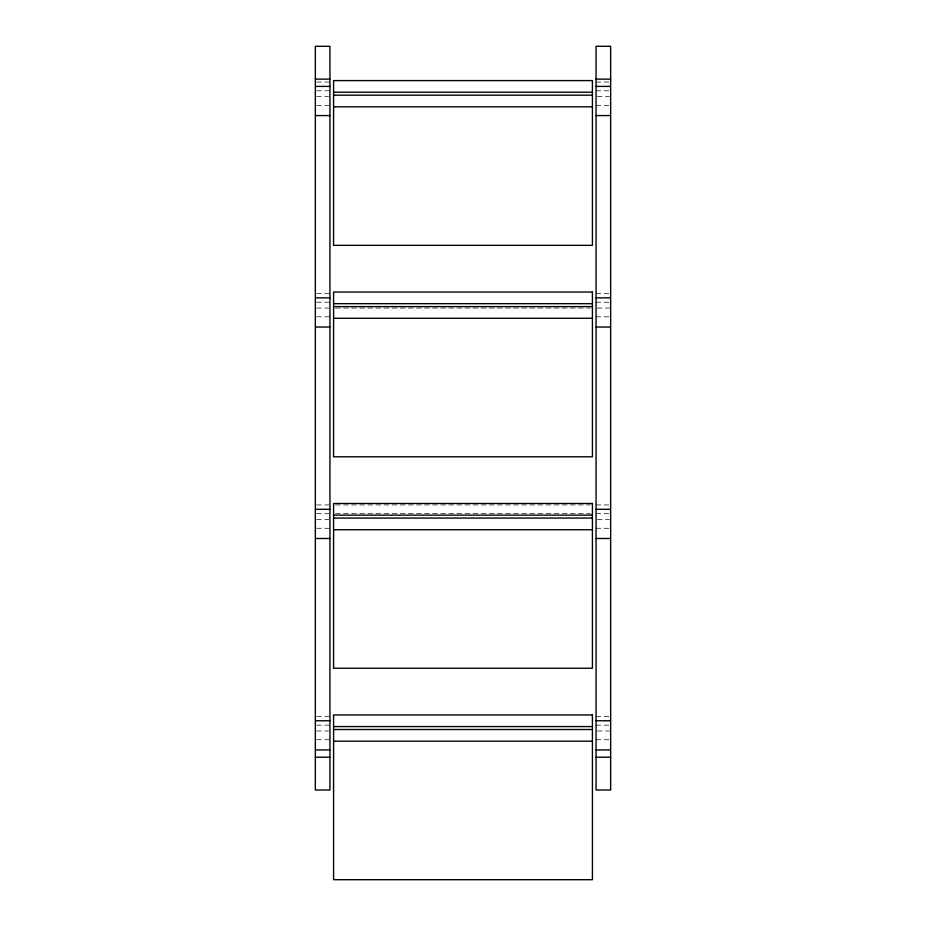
<?xml version="1.0" encoding="UTF-8"?>
<svg xmlns="http://www.w3.org/2000/svg" width="926" height="926" viewBox="0 0 926 926"><rect width="100%" height="100%" fill="white"/><g stroke="black" fill="none" stroke-linecap="round" stroke-linejoin="round"><path stroke-width="0.69" stroke-dasharray="4.63 3.47" d="M316.669 82.032L329.934 82.032M596.066 82.032L609.331 82.032M316.669 90.783L329.934 90.783M596.066 90.783L609.331 90.783M316.669 96.617L328.603 96.617M597.397 96.617L609.331 96.617M316.669 105.356L329.934 105.356M596.066 105.356L609.331 105.356M316.669 293.484L329.934 293.484M596.066 293.484L609.331 293.484M316.669 302.235L329.934 302.235M596.066 302.235L609.331 302.235M316.669 308.069L328.603 308.069M335.525 308.069L590.475 308.069M597.397 308.069L609.331 308.069M316.669 316.819L329.934 316.819M596.066 316.819L609.331 316.819M316.669 504.936L329.934 504.936M335.525 504.936L590.475 504.936M596.066 504.936L609.331 504.936M316.669 513.687L329.934 513.687M335.525 513.687L590.475 513.687M596.066 513.687L609.331 513.687M316.669 519.521L328.603 519.521M597.397 519.521L609.331 519.521M316.669 528.271L329.934 528.271M596.066 528.271L609.331 528.271M316.669 716.388L329.934 716.388M596.066 716.388L609.331 716.388M316.669 725.139L329.934 725.139M596.066 725.139L609.331 725.139M316.669 730.973L328.603 730.973M597.397 730.973L609.331 730.973M316.669 739.724L329.934 739.724M596.066 739.724L609.331 739.724"/><path stroke-width="1.39" d="M315.349 79.115L329.934 79.115M596.066 79.115L610.651 79.115M329.934 86.407L316.079 86.407L315.349 85.678L315.349 46.3L329.934 46.3L329.934 790.028L315.349 790.028L315.349 750.662L316.079 749.933L329.934 749.933M596.066 86.407L609.921 86.407L610.651 85.678L610.651 46.3L596.066 46.3L596.066 790.028L610.651 790.028L610.651 750.662L609.921 749.933L596.066 749.933M333.58 92.218L592.42 92.218M333.58 95.158L592.42 95.158M333.58 106.814L592.42 106.814M329.934 115.565L316.079 115.565L315.349 116.294L315.349 297.13L316.079 297.859L329.934 297.859M596.066 115.565L609.921 115.565L610.651 116.294L610.651 297.13L609.921 297.859L596.066 297.859M333.58 303.67L592.42 303.67M333.58 306.61L592.42 306.61M333.58 318.278L592.42 318.278M329.934 327.028L316.079 327.028L315.349 327.758L315.349 508.582L316.079 509.312L329.934 509.312M596.066 327.028L609.921 327.028L610.651 327.758L610.651 508.582L609.921 509.312L596.066 509.312M333.58 515.122L592.42 515.122M333.58 518.062L592.42 518.062M333.58 529.73L592.42 529.73M329.934 538.481L316.079 538.481L315.349 539.21L315.349 720.034L316.079 720.764L329.934 720.764M596.066 538.481L609.921 538.481L610.651 539.21L610.651 720.034L609.921 720.764L596.066 720.764M333.58 726.574L592.42 726.574M333.58 729.514L592.42 729.514M333.58 741.182L592.42 741.182M315.349 757.225L329.934 757.225M596.066 757.225L610.651 757.225M610.651 86.407L610.651 115.565M610.651 297.859L610.651 327.028M610.651 509.312L610.651 538.481M610.651 720.764L610.651 749.933M315.349 86.407L315.349 115.565M315.349 297.859L315.349 327.028M315.349 509.312L315.349 538.481M315.349 720.764L315.349 749.933M592.42 80.585L333.58 80.585L333.58 245.344L592.42 245.344L592.42 80.585M592.42 292.037L333.58 292.037L333.58 456.796L592.42 456.796L592.42 292.037M592.42 503.501L333.58 503.501L333.58 668.248L592.42 668.248L592.42 503.501M592.42 714.953L333.58 714.953L333.58 879.7L592.42 879.7L592.42 714.953"/></g></svg>
